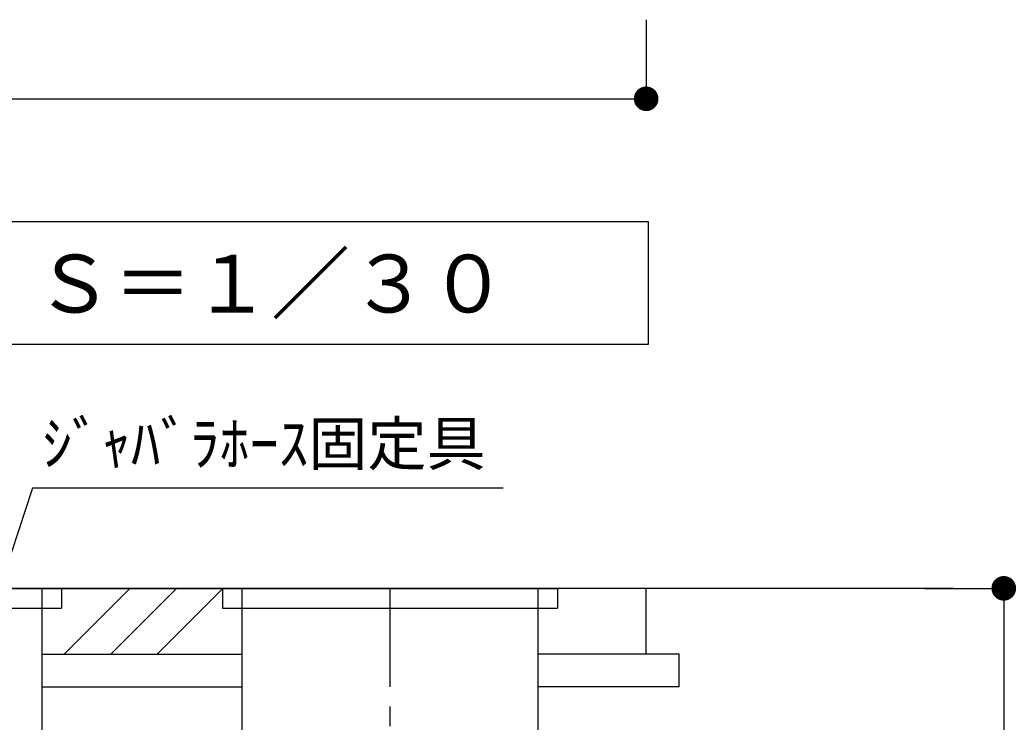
# Model space of a CAD drawing. Units: millimetres, scale not verified. Extents: x -22790 to 8910, y -6308 to 6308.
# Drawn here: x -4938 to -3422, y -1554 to -485 of the extents above; entities that cross this region are included whole.
import ezdxf
from ezdxf.enums import TextEntityAlignment as Align

# ---------------------------------------------------------------- set-up
doc = ezdxf.new("R2010")
doc.units = ezdxf.units.MM
doc.header["$LTSCALE"] = 30
doc.linetypes.add('CHAIN1', pattern=[8, 5, -1, 1, -1])
for name, color, linetype, lineweight in [('0-1_空気管', 3, 'Continuous', 25), ('0-2_機器', 3, 'Continuous', 25), ('0-3_製作', 4, 'Continuous', 25), ('0-F_00クル-フ-6寸法', 132, 'Continuous', 25)]:
    doc.layers.add(name, color=color, linetype=linetype, lineweight=lineweight)
doc.styles.add('ＭＳ ゴシック', font='')
doc.styles.get('ＭＳ ゴシック').set_extended_font_data('MS Gothic')

msp = doc.modelspace()

# ---------------------------------------------------------------- linework, layer by layer
at = {"layer": '0-1_空気管'}
for p, q in [((-4919.02, -1197.79), (-5120.42, -1808.76)), ((-4202.55, -1197.79), (-4919.02, -1197.79)), ((-6085.13, -1350.32), (-4119.78, -1350.32)), ((-4904.92, -1350.32), (-4904.92, -1685.32)), ((-4874.78, -1350.32), (-4874.78, -1380.32)), ((-4629.78, -1350.32), (-4629.78, -1380.32)), ((-4599.65, -1685.32), (-4599.65, -1350.93)), ((-4149.92, -1350.32), (-4149.92, -1685.32)), ((-4119.78, -1350.32), (-4119.78, -1380.32)), ((-5384.78, -1380.32), (-4874.78, -1380.32)), ((-4629.78, -1380.32), (-4119.78, -1380.32))]:
    msp.add_line(p, q, dxfattribs=at)
at = {"layer": '0-1_空気管', "linetype": 'CHAIN1'}
msp.add_line((-4374.78, -1350.32), (-4374.78, -1701.54), dxfattribs=at)
at = {"layer": '0-1_空気管', "color": 2}
for p, q in [((-4904.92, -1450.32), (-4599.65, -1450.32)), ((-4904.92, -1500.32), (-4599.65, -1500.32))]:
    msp.add_line(p, q, dxfattribs=at)
at = {"layer": '0-2_機器', "color": 2}
for p, q in [((-3627.65, -1350.32), (-6613.3, -1350.36)), ((-4870.8, -1450.53), (-4770.59, -1350.32)), ((-4799.88, -1450.32), (-4699.88, -1350.32)), ((-4729.17, -1450.32), (-4629.17, -1350.32)), ((-3984.82, -1450.32), (-3984.82, -1350.32)), ((-3934.82, -1450.32), (-4149.92, -1450.32)), ((-3934.82, -1500.32), (-3934.82, -1450.32)), ((-3934.82, -1500.32), (-4149.92, -1500.32))]:
    msp.add_line(p, q, dxfattribs=at)
at = {"layer": '0-2_機器'}
msp.add_lwpolyline([(-3981.31, -978.58), (-3981.31, -792.27), (-6010.64, -792.27), (-6010.64, -978.58)], close=True, dxfattribs=at)
at = {"layer": '0-3_製作', "color": 2}
for p, q in [((-3516.56, -1350.32), (-3849.15, -1350.32)), ((-3517.13, -1350.32), (-3750.57, -1350.32))]:
    msp.add_line(p, q, dxfattribs=at)
at = {"layer": '0-F_00クル-フ-6寸法', "color": 4}
for p, q in [((-3984.82, -485.16), (-3984.82, -605.16)), ((-6194.78, -605.16), (-3984.82, -605.16)), ((-3560.46, -1350.32), (-3440.46, -1350.32)), ((-3440.46, -1350.32), (-3440.46, -1980.76))]:
    msp.add_line(p, q, dxfattribs=at)
at = {"layer": '0-F_00クル-フ-6寸法'}
for points in [[(-3984.82, -605.16), (-3998.49, -592.32), (-3996.77, -590.71)], [(-3984.82, -605.16), (-3996.77, -590.71), (-3994.87, -589.33)], [(-3984.82, -605.16), (-3994.87, -589.33), (-3992.8, -588.19)], [(-3984.82, -605.16), (-3992.8, -588.19), (-3990.61, -587.32)], [(-3984.82, -605.16), (-3990.61, -587.32), (-3988.33, -586.74)], [(-3984.82, -605.16), (-3988.33, -586.74), (-3986, -586.44)], [(-3984.82, -605.16), (-3986, -586.44), (-3983.64, -586.44)], [(-3984.82, -605.16), (-3983.64, -586.44), (-3981.31, -586.74)], [(-3984.82, -605.16), (-3981.31, -586.74), (-3979.03, -587.32)], [(-3984.82, -605.16), (-3979.03, -587.32), (-3976.84, -588.19)], [(-3984.82, -605.16), (-3976.84, -588.19), (-3974.77, -589.33)], [(-3984.82, -605.16), (-3974.77, -589.33), (-3972.87, -590.71)], [(-3984.82, -605.16), (-3972.87, -590.71), (-3971.15, -592.32)], [(-3984.82, -605.16), (-4003.57, -605.16), (-4003.42, -602.81)], [(-3984.82, -605.16), (-4003.42, -607.51), (-4003.57, -605.16)], [(-3984.82, -605.16), (-4003.42, -602.81), (-4002.98, -600.49)], [(-3984.82, -605.16), (-4002.98, -609.82), (-4003.42, -607.51)], [(-3984.82, -605.16), (-4002.98, -600.49), (-4002.25, -598.25)], [(-3984.82, -605.16), (-4002.25, -612.06), (-4002.98, -609.82)], [(-3984.82, -605.16), (-4002.25, -598.25), (-4001.25, -596.12)], [(-3984.82, -605.16), (-4001.25, -614.19), (-4002.25, -612.06)], [(-3984.82, -605.16), (-4001.25, -596.12), (-3999.99, -594.14)], [(-3984.82, -605.16), (-3999.99, -616.18), (-4001.25, -614.19)], [(-3984.82, -605.16), (-3999.99, -594.14), (-3998.49, -592.32)], [(-3984.82, -605.16), (-3998.49, -617.99), (-3999.99, -616.18)], [(-3984.82, -605.16), (-3996.77, -619.6), (-3998.49, -617.99)], [(-3984.82, -605.16), (-3994.87, -620.99), (-3996.77, -619.6)], [(-3984.82, -605.16), (-3992.8, -622.12), (-3994.87, -620.99)], [(-3984.82, -605.16), (-3990.61, -622.99), (-3992.8, -622.12)], [(-3984.82, -605.16), (-3988.33, -623.57), (-3990.61, -622.99)], [(-3984.82, -605.16), (-3986, -623.87), (-3988.33, -623.57)], [(-3984.82, -605.16), (-3983.64, -623.87), (-3986, -623.87)], [(-3984.82, -605.16), (-3971.15, -592.32), (-3969.65, -594.14)], [(-3984.82, -605.16), (-3969.65, -594.14), (-3968.39, -596.12)], [(-3984.82, -605.16), (-3968.39, -596.12), (-3967.39, -598.25)], [(-3984.82, -605.16), (-3967.39, -598.25), (-3966.66, -600.49)], [(-3984.82, -605.16), (-3966.66, -600.49), (-3966.22, -602.81)], [(-3984.82, -605.16), (-3966.22, -602.81), (-3966.07, -605.16)], [(-3984.82, -605.16), (-3981.31, -623.57), (-3983.64, -623.87)], [(-3984.82, -605.16), (-3979.03, -622.99), (-3981.31, -623.57)], [(-3984.82, -605.16), (-3976.84, -622.12), (-3979.03, -622.99)], [(-3984.82, -605.16), (-3974.77, -620.99), (-3976.84, -622.12)], [(-3984.82, -605.16), (-3972.87, -619.6), (-3974.77, -620.99)], [(-3984.82, -605.16), (-3971.15, -617.99), (-3972.87, -619.6)], [(-3984.82, -605.16), (-3969.65, -616.18), (-3971.15, -617.99)], [(-3984.82, -605.16), (-3968.39, -614.19), (-3969.65, -616.18)], [(-3984.82, -605.16), (-3967.39, -612.06), (-3968.39, -614.19)], [(-3984.82, -605.16), (-3966.66, -609.82), (-3967.39, -612.06)], [(-3984.82, -605.16), (-3966.22, -607.51), (-3966.66, -609.82)], [(-3984.82, -605.16), (-3966.07, -605.16), (-3966.22, -607.51)], [(-3440.46, -1350.32), (-3451.48, -1335.15), (-3449.49, -1333.89)], [(-3440.46, -1350.32), (-3449.49, -1333.89), (-3447.36, -1332.89)], [(-3440.46, -1350.32), (-3447.36, -1332.89), (-3445.12, -1332.16)], [(-3440.46, -1350.32), (-3445.12, -1332.16), (-3442.81, -1331.72)], [(-3440.46, -1350.32), (-3442.81, -1331.72), (-3440.46, -1331.57)], [(-3440.46, -1350.32), (-3440.46, -1331.57), (-3438.11, -1331.72)], [(-3440.46, -1350.32), (-3438.11, -1331.72), (-3435.8, -1332.16)], [(-3440.46, -1350.32), (-3435.8, -1332.16), (-3433.56, -1332.89)], [(-3440.46, -1350.32), (-3433.56, -1332.89), (-3431.43, -1333.89)], [(-3440.46, -1350.32), (-3431.43, -1333.89), (-3429.44, -1335.15)], [(-3440.46, -1350.32), (-3459.17, -1349.14), (-3458.88, -1346.81)], [(-3440.46, -1350.32), (-3459.17, -1351.5), (-3459.17, -1349.14)], [(-3440.46, -1350.32), (-3458.88, -1346.81), (-3458.29, -1344.53)], [(-3440.46, -1350.32), (-3458.29, -1344.53), (-3457.42, -1342.34)], [(-3440.46, -1350.32), (-3457.42, -1342.34), (-3456.29, -1340.28)], [(-3440.46, -1350.32), (-3456.29, -1340.28), (-3454.91, -1338.37)], [(-3440.46, -1350.32), (-3454.91, -1338.37), (-3453.29, -1336.65)], [(-3440.46, -1350.32), (-3453.29, -1336.65), (-3451.48, -1335.15)], [(-3440.46, -1350.32), (-3429.44, -1335.15), (-3427.62, -1336.65)], [(-3440.46, -1350.32), (-3427.62, -1336.65), (-3426.01, -1338.37)], [(-3440.46, -1350.32), (-3426.01, -1338.37), (-3424.63, -1340.28)], [(-3440.46, -1350.32), (-3424.63, -1340.28), (-3423.49, -1342.34)], [(-3440.46, -1350.32), (-3423.49, -1342.34), (-3422.63, -1344.53)], [(-3440.46, -1350.32), (-3422.63, -1344.53), (-3422.04, -1346.81)], [(-3440.46, -1350.32), (-3422.04, -1346.81), (-3421.75, -1349.14)], [(-3440.46, -1350.32), (-3421.75, -1349.14), (-3421.75, -1351.5)], [(-3440.46, -1350.32), (-3458.88, -1353.84), (-3459.17, -1351.5)], [(-3440.46, -1350.32), (-3458.29, -1356.12), (-3458.88, -1353.84)], [(-3440.46, -1350.32), (-3457.42, -1358.31), (-3458.29, -1356.12)], [(-3440.46, -1350.32), (-3456.29, -1360.37), (-3457.42, -1358.31)], [(-3440.46, -1350.32), (-3454.91, -1362.27), (-3456.29, -1360.37)], [(-3440.46, -1350.32), (-3453.29, -1363.99), (-3454.91, -1362.27)], [(-3440.46, -1350.32), (-3451.48, -1365.49), (-3453.29, -1363.99)], [(-3440.46, -1350.32), (-3449.49, -1366.75), (-3451.48, -1365.49)], [(-3440.46, -1350.32), (-3447.36, -1367.76), (-3449.49, -1366.75)], [(-3440.46, -1350.32), (-3445.12, -1368.48), (-3447.36, -1367.76)], [(-3440.46, -1350.32), (-3442.81, -1368.92), (-3445.12, -1368.48)], [(-3440.46, -1350.32), (-3440.46, -1369.07), (-3442.81, -1368.92)], [(-3440.46, -1350.32), (-3438.11, -1368.92), (-3440.46, -1369.07)], [(-3440.46, -1350.32), (-3435.8, -1368.48), (-3438.11, -1368.92)], [(-3440.46, -1350.32), (-3433.56, -1367.76), (-3435.8, -1368.48)], [(-3440.46, -1350.32), (-3431.43, -1366.75), (-3433.56, -1367.76)], [(-3440.46, -1350.32), (-3429.44, -1365.49), (-3431.43, -1366.75)], [(-3440.46, -1350.32), (-3427.62, -1363.99), (-3429.44, -1365.49)], [(-3440.46, -1350.32), (-3426.01, -1362.27), (-3427.62, -1363.99)], [(-3440.46, -1350.32), (-3424.63, -1360.37), (-3426.01, -1362.27)], [(-3440.46, -1350.32), (-3423.49, -1358.31), (-3424.63, -1360.37)], [(-3440.46, -1350.32), (-3422.63, -1356.12), (-3423.49, -1358.31)], [(-3440.46, -1350.32), (-3422.04, -1353.84), (-3422.63, -1356.12)], [(-3440.46, -1350.32), (-3421.75, -1351.5), (-3422.04, -1353.84)]]:
    msp.add_solid(points, dxfattribs=at)

# ---------------------------------------------------------------- texts
at = {"layer": '0-1_空気管', "color": 4, "style": 'ＭＳ ゴシック'}
msp.add_text('ｼﾞｬﾊﾞﾗﾎｰｽ固定具', height=65.98, dxfattribs=at).set_placement((-4904.02, -1182.79), align=Align.BOTTOM_LEFT)
at = {"layer": '0-2_機器', "color": 4, "style": 'ＭＳ ゴシック'}
msp.add_text('Ｓ＝１／３０', height=87.98, dxfattribs=at).set_placement((-4915.84, -956.87), align=Align.BOTTOM_LEFT)

doc.saveas('drawing.dxf')
